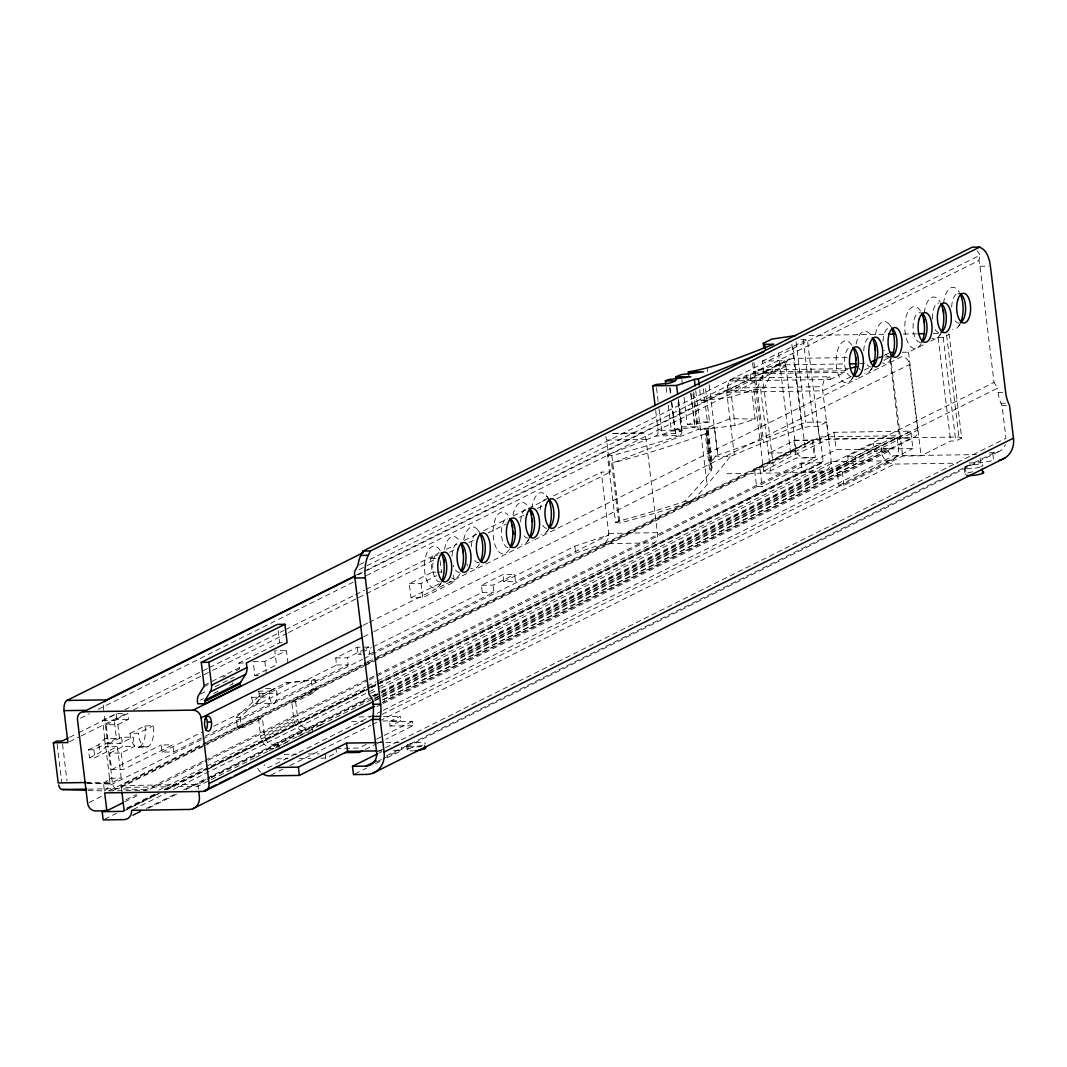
<?xml version="1.0" encoding="UTF-8"?>
<svg xmlns="http://www.w3.org/2000/svg" width="1067" height="1067" viewBox="0 0 1067 1067"><rect width="100%" height="100%" fill="white"/><g stroke="black" fill="none" stroke-linecap="round" stroke-linejoin="round"><path stroke-width="0.75" stroke-dasharray="5 3.75" d="M711.982 467.773L710.595 464.238L711.262 462.011L715.45 456.142L717.878 455.116L714.49 427.107L707.568 430.041L711.982 467.773L710.982 471.267A14.031 7.016 -23.5 0 1 709.955 472.681A647.042 323.394 -23.5 0 1 684.561 501.463A538.155 104.526 -6.9 0 1 618.647 521.189L615.539 522.403L607.39 455.009L655.898 436.03L679.892 435.389A4.948 3.388 -86.8 0 0 680.986 434.336A4.761 3.241 -86.5 0 0 681.96 431.868M753.795 389.508L760.651 389.162L764.746 387.121L772.015 372.01A8.016 6.909 63.5 0 1 778.203 365.327L785.392 365.221L784.845 360.739L762.265 361.073L763.652 372.49L757.597 387.228L753.795 389.508L763.679 471.201L770.534 470.854L796.155 458.076L814.481 457.81L812.374 440.404L794.048 440.671L768.427 453.462M851.013 376.704L822.684 390.829L727.561 392.256L727.134 388.121L729.148 380.946L830.206 379.479L829.873 376.731L734.75 378.145L735.083 380.906L746.513 375.197L750.261 375.144L753.169 373.69L753.382 372.13L757.65 369.996L776.429 364.941L784.845 360.739M830.206 379.479L844.544 372.33L844.757 370.756L847.611 369.342M832.513 472.134L822.257 386.707L824.271 379.519L829.873 376.731M311.097 732.135L307.043 732.202A13.204 11.377 63.5 0 1 293.838 719.518L291.691 701.833L309.657 692.883L312.324 689.109L311.217 679.932L285.783 682.88L259.374 696.044L236.167 717.357L237.274 726.547L240.502 727.374L244.45 727.307L262.415 718.358L264.549 736.03A8.723 7.509 63.5 0 0 273.285 744.419L278.687 744.339L279.221 748.701M291.691 701.833L295.652 701.779L313.605 692.816L316.272 689.055L315.165 679.866L311.217 679.932M439.617 585.116L441.538 582.449M527.525 541.262L529.459 538.595M546.824 531.633L548.758 528.979M851.319 379.772L853.253 377.104M870.619 370.142L872.553 367.475M939.24 335.918L941.174 333.251M958.539 326.289L960.473 323.621M276.633 746.607L278.687 744.339M87.494 783.378L109.634 783.872L121.225 778.083L117.397 746.513L94.883 757.743L89.481 757.823L88.508 749.834L98.831 744.686L104.779 738.697L116.436 738.524L114.222 720.278L127.867 713.476L128.573 719.318L117.85 724.666L106.193 724.84L108.487 743.766L120.144 743.592L133.202 737.084L134.349 746.487L121.278 752.995L109.621 753.169L111.622 769.667L123.279 769.494L172.787 744.793L173.654 751.928L161.997 752.115L161.13 744.966L172.787 744.793M89.481 757.823L99.805 752.675L105.753 746.687L117.397 746.513M103.912 783.952L109.568 778.256L121.225 778.083M201.196 739.791L110.208 785.179L104.539 790.967L147.273 790.327M236.167 717.357L240.115 717.304L263.322 695.991L289.731 682.813L315.165 679.866M605.336 542.823L607.87 539.422L608.804 534.9A8.483 3.988 89.1 0 0 608.697 533.42L601.268 472.121L610.431 471.974L606.563 440.057A8.483 3.988 89.1 0 0 605.696 436.523M763.679 471.201L791.047 456.596L828.886 438.91L958.94 436.977L961.674 438.017L949.137 334.398L946.402 333.357M707.568 430.041L707.394 430.134A9.256 1.801 -6.9 0 0 707.048 431.521L711.222 465.972M762.265 361.073L807.399 339.573L819.936 443.192M359.392 564.776L363.874 562.549M369.836 559.575L979.973 255.253A23.581 11.07 89.1 0 0 977.239 250.865M729.148 380.946L734.75 378.145M359.032 569.685L978.892 260.521A29.196 9.23 -60.9 0 0 979.973 255.253M356.445 575.033L789.953 358.819M358.059 574.886L365.514 571.165M367.008 570.418L792.101 358.405L850.159 357.538M727.561 392.256L747.5 382.306L751.235 382.253L785.392 365.221M80.465 718.198L89.401 713.73M98.337 709.275L353.044 582.235M366.461 575.553L785.966 366.314A8.016 6.909 63.5 0 1 792.101 358.405M104.779 738.697L102.579 720.452L116.21 713.663L122.865 713.556M69.608 737.284L77.064 733.576M78.545 732.829L117.263 713.516M124.719 709.808L208.118 668.209M209.599 667.462L284.062 630.33M285.556 629.583L354.057 595.413M355.551 594.679L364.487 590.211M365.968 589.477L438.95 553.079M446.393 549.358L456.809 544.17M464.265 540.449L477.669 533.767M483.618 530.792L507.452 518.909M513.4 515.935L526.805 509.252M528.298 508.506L546.171 499.596M553.613 495.888L601.268 472.121M453.555 575.273L454.342 581.848L422.679 597.64L411.022 597.813L409.301 583.676L432.228 572.245L430.561 558.468L437.857 554.827M69.408 741.818L79.838 736.617M81.332 735.87L126.039 713.57M133.495 709.862L210.999 671.196M212.493 670.463L287.01 633.291M288.503 632.544L357.058 598.347M358.552 597.613L436.056 558.948M449.46 552.266L455.422 549.292M468.84 542.596L474.802 539.622M488.219 532.94L506.105 524.017M519.509 517.322L523.99 515.094M537.395 508.399L544.85 504.691M556.774 498.742L610.431 471.974M106.193 724.84L116.917 719.505L128.573 719.318M236.194 670.623L239.141 669.156A2.361 2.027 63.5 0 0 239.435 667.689L238.875 663.1L279.621 642.787L282.622 642.734M204.05 685.347L239.435 667.689M203.757 686.801L209.652 683.867M222.923 677.252L225.871 675.771M258.214 675.638L254.893 675.691L253.172 661.54L264.829 661.367L286.449 650.59L287.97 663.154M409.301 583.676L420.958 583.502L436.723 575.633M200.303 694.07L207.665 690.402M215.041 686.721L234.206 677.158M878.221 358.379L882.676 356.165M884.17 355.418L890.118 352.457M88.508 749.834L93.923 749.754L116.436 738.524M108.487 743.766L121.545 737.257L133.202 737.084M130.027 733.376L145.005 725.907L153.328 725.773A16.498 7.749 89.1 0 1 147.913 746.687L139.59 746.807A16.498 7.749 89.1 0 1 130.027 733.376L138.35 733.242L153.328 725.773M200.409 700.072L203.357 698.605M213.68 693.457L219.575 690.509M229.898 685.361L232.846 683.894A10.843 9.336 63.5 0 1 232.766 682.44M864.443 370.009L870.405 367.021M883.836 360.326L889.798 357.352L899.694 439.097M254.893 675.691L276.5 664.901L274.793 650.763L286.449 650.59M411.022 597.813L441.245 582.742M902.389 352.27L908.524 352.177L924.809 344.054M930.717 341.107L938.12 337.412L943.241 337.345L949.137 334.398M363.127 625.329L367.608 623.088M369.102 622.354L445.166 584.409M446.66 583.662L533.167 540.516M534.66 539.769L856.828 379.078M858.321 378.345L901.575 356.765A8.016 6.909 63.5 0 1 909.604 364.461L917.553 430.161A8.016 6.909 63.5 0 1 911.418 438.07L383.413 701.419M109.621 753.169L122.692 746.66L134.349 746.487M363.5 636.839L372.436 632.384M373.93 631.637L909.604 364.461M111.622 769.667L161.13 744.966M213.773 726.28L336.572 665.034L335.718 657.966L357.258 647.216L368.915 647.042L369.769 654.111L363.113 654.218M372.903 646.922L482.271 592.372L481.417 585.29L502.97 574.539L514.627 574.366L515.481 581.448L503.824 581.622L502.97 574.539M269.871 691.056L275.339 688.322A8.256 3.881 89.1 0 1 276.593 699.632A8.256 3.881 89.1 0 1 271.338 702.246A8.256 3.881 89.1 0 1 269.871 691.056L258.481 691.216M335.718 657.966L347.375 657.792L364.607 649.189M366.048 648.483L368.915 647.042M481.417 585.29L493.074 585.116L514.627 574.366M161.997 752.115L201.943 732.189M357.258 647.216L358.125 654.298L361.073 652.817M362.553 652.084L371.423 647.656M503.824 581.622L574.806 546.211L608.804 534.9L515.481 581.448M828.886 438.91L826.832 421.972L818.256 426.253L813.721 426.32A9.43 1.827 -6.9 0 0 801.984 428.2L763.625 442.605L730.241 456.503L715.45 456.142M173.654 751.928L348.229 664.861L347.375 657.792M369.769 654.111L493.928 592.198L493.074 585.116M202.69 739.044L362.313 659.433M363.807 658.686L575.633 553.039L603.829 543.637L654.538 542.89A8.483 3.988 89.1 0 0 657.392 532.7L646.109 439.471A8.483 3.988 89.1 0 0 641.254 433.135L609.951 433.602M109.167 790.674L205.984 742.379M207.478 741.645L365.367 662.887M366.848 662.14L375.797 657.685M377.278 656.939L813.174 439.537L911.418 438.07M754.476 469.28L760.011 469.2L833.994 432.295L910.791 431.148L912.899 448.553L836.088 449.7L762.118 486.605L756.583 486.685L754.476 469.28L812.374 440.404M121.705 790.447L121.118 785.565L362.58 665.128M364.074 664.381L373.01 659.926M374.504 659.179L820.163 436.896L896.96 435.749L898.414 447.767A13.204 11.377 63.5 0 1 888.318 460.797L830.659 461.651L377.545 687.655M89.094 802.517L102.512 795.822M112.955 790.607L205.424 744.486M206.918 743.739L366.514 664.141M368.008 663.394L796.075 449.887A8.016 6.909 63.5 0 0 804.105 457.596L815.335 457.423L813.174 439.537M240.502 727.374L258.454 718.411L262.415 718.358M202.837 746.633L120.958 787.473L197.755 786.326L209.665 780.39M204.33 745.886L363.634 666.435M365.127 665.688L750.741 473.361L827.539 472.214M126.026 799.783L136.456 794.582M143.912 790.86L203.53 761.118M205.024 760.384L374.93 675.624M376.424 674.891L801.224 463.011L822.03 462.705A1.414 1.214 63.5 0 0 823.11 461.304L820.163 436.896M124.759 801.864L138.177 795.168M150.114 789.22L206.798 760.944M208.278 760.197L367.875 680.599M369.369 679.852L815.335 457.423M258.454 718.411L260.601 736.097L293.838 719.518M264.549 736.03L297.786 719.451A8.723 7.509 63.5 0 0 306.522 727.841L311.924 727.761L324.328 723.719M158.77 790.154L204.931 767.133M206.411 766.399L365.714 686.935M367.195 686.201L376.131 681.746M377.625 680.999L654.538 542.89M104.659 819.203L116.583 813.254M127.026 808.052L155.342 793.928M164.291 789.46L375.931 683.894M377.425 683.147L802.224 471.281L823.03 470.974A9.896 8.523 63.5 0 0 830.659 461.651M127.053 808.479L156.862 793.608M164.318 789.9L370.009 687.308M371.489 686.561L378.945 682.84M380.439 682.106L823.11 461.304M122.985 811.36L158.756 793.528M166.212 789.807L204.971 770.481M206.451 769.734L376.371 684.987M377.865 684.24L822.03 462.705M126.346 809.8L159.303 793.368M166.585 789.727L208.492 768.827M209.812 768.173L369.475 688.548M370.796 687.882L822.577 462.545M133.095 809.573L165.892 793.221M173.347 789.5L376.051 688.402M370.462 693.417L379.412 688.949M380.906 688.202L994.031 382.399L979.973 266.257A23.581 11.07 89.1 0 0 978.892 260.521M374.917 700.032L848.638 463.758L847.731 456.276L873.473 443.432L880.955 443.325L881.956 451.528L874.46 451.634L873.473 443.432M273.285 744.419L306.522 727.841M146.352 808.479L176.162 793.608M183.604 789.9L380.359 691.763M381.839 691.016L823.03 470.974M148.593 808.172L178.402 793.301M185.858 789.593L209.706 777.696M211.199 776.949L367.702 698.898M373.663 695.924L826.765 469.92M847.731 456.276L855.227 456.156L880.955 443.325M121.118 785.565L197.915 784.418L209.839 778.47M211.333 777.723L372.303 697.431M373.797 696.698L379.759 693.723M381.252 692.976L896.96 435.749M211.159 779.644L254.333 758.103M255.827 757.37L267.737 751.421M269.217 750.688L318.353 726.174M319.847 725.44L373.437 698.698M374.93 697.965L895.52 438.31M275.259 748.06L289.704 740.845M298.373 736.523L305.602 732.922M961.674 438.017L955.779 440.964L950.657 441.044L921.074 455.796L902.655 456.076L843.904 485.378L838.915 485.458L836.808 468.053L910.791 431.148M374.077 699.152L380.039 696.177M381.533 695.444L997.645 388.135L994.031 382.399M374.424 701.046L380.385 698.071M381.879 697.338L917.553 430.161M382.413 699.925L856.134 463.638L855.227 456.156M382.986 699.925L881.249 451.408A13.204 11.377 63.5 0 0 894.466 464.092L957.472 463.158M881.956 451.528L888.384 448.313L888.744 451.301A4.721 4.068 63.5 0 0 893.466 455.822L976.372 454.595M382.053 702.753L914.526 437.177M377.064 706.514L381.533 704.273M383.026 703.54L888.744 451.301M381.773 711.035L268.404 767.586A4.721 4.068 63.5 0 1 264.056 764.479M383.266 710.302L893.466 455.822M838.915 485.458L912.899 448.553M382.093 714.356L893.439 459.317M270.871 775.122L282.582 769.28M289.917 765.626L370.756 725.307M372.223 724.573L378.105 721.639M379.585 720.905L894.466 464.092M389.548 721.665L400.272 716.317L400.805 720.678L390.082 726.027L389.548 721.665L412.449 721.332L412.969 725.693L386.174 739.058M320.834 758.197L325.755 758.117L336.478 752.769L335.945 748.407M366.288 744.353L358.845 748.06L337.585 748.38M376.704 739.151L382.666 736.177M384.16 735.443L412.449 721.332M365.327 749.461L375.744 744.259M377.238 743.512L384.68 739.804M378.118 751.435L384.093 748.46M385.574 747.714L1005.981 438.27L1002.02 405.527L1000.993 403.259A23.581 11.07 89.1 0 1 998.178 392.496L997.645 388.135M378.798 753.209L381.733 751.755M386.694 755.729L995.164 452.235A14.151 12.19 63.5 0 0 1005.381 444.552M377.038 761.691L381.733 759.344M383.226 758.597L1000.646 450.647M354.951 773.868L366.648 768.04M375.424 763.665L381.266 760.744M387.121 757.823L401.739 750.541L401.339 747.233M699.725 389.815L701.059 400.779L726.467 390.135L751.715 390.415L755.169 419.011L735.056 425.52L700.486 429.868A546.998 106.247 -6.9 0 0 729.921 418.717L755.169 419.011M709.182 384.76L717.704 455.142L761.891 439.737L805.852 422.279L826.832 421.972M659.033 408.728L662.167 434.589L671.41 430.961L681.52 430.961L677.812 400.258M671.423 402.179L674.757 429.654L681.813 426.893L696.978 426.893L692.87 392.963M684.014 397.257L687.348 424.733L694.404 421.972L709.568 421.972L705.26 386.414M662.167 434.589L675.611 433.282L681.52 430.961M674.757 429.654L696.978 426.893M687.348 424.733L709.568 421.972M618.647 521.189L611.644 463.331L698.231 429.441L714.49 427.107M701.059 400.779L731.589 396.924L751.715 390.415M989.376 452.835L995.164 452.235M969.089 462.985L980.693 462.811L993.604 460.544L992.603 452.275M979.973 266.257L988.896 266.123M957.979 293.438L962.967 293.358M808.959 335.398L886.784 334.238M903.349 333.998L916.593 333.798M933.158 333.544L941.441 333.424M800.877 339.746A9.43 1.827 -6.9 0 1 803.238 339.639L807.399 339.573M878.354 357.112L883.329 357.032M884.983 357.018L889.971 356.938M776.429 364.941L846.211 363.9M859.509 363.7L864.497 363.62M757.65 369.996L849.039 368.635M753.382 372.13L844.757 370.756M763.652 372.49L771.974 372.37M753.169 373.69L844.544 372.33M757.597 387.228L764.746 387.121M727.134 388.121L822.257 386.707M998.178 392.496L1002.673 392.429M1000.993 403.259L1005.487 403.193M1002.02 405.527L1006.514 405.46M817.829 425.8L820.31 443.192M655.885 436.016A4.735 2.801 -88.6 0 0 658.099 430.348L682 430.001A4.601 3.121 -86.4 0 1 681.96 431.868M613.858 433.349L641.867 432.935M606.563 440.057L646.109 439.471M793.995 440.231L812.32 439.964M888.384 448.313L880.889 448.42L881.249 451.408M768.373 453.022L786.686 452.741M848.638 463.758L856.134 463.638M836.808 468.053L841.796 467.973L843.904 485.378M726.88 473.708L745.206 473.441M608.697 533.42L657.392 532.7M430.561 558.468L435.549 558.388M432.228 572.245L435.563 572.192M437.217 572.165L442.218 572.085M449.354 581.915L454.342 581.848M482.271 592.372L493.928 592.198M358.125 654.298L361.446 654.244M238.875 663.1L243.369 663.034M336.572 665.034L348.229 664.861M285.783 682.88L289.731 682.813M265.576 688.468L275.339 688.322M312.324 689.109L316.272 689.055M259.121 693.59L277.02 693.323M309.657 692.883L313.605 692.816M259.374 696.044L263.322 695.991M251.612 697.338L269.511 697.071M255.747 703.7L273.645 703.433M102.579 720.452L114.222 720.278M359.126 716.931L370.516 716.771M383.533 716.571L400.272 716.317M351.577 721.425L363.06 721.252M382.76 720.959L400.805 720.678M237.274 726.547L244.45 727.307M390.082 726.027L412.969 725.693M377.771 742.619L384.333 742.512M385.974 742.499L399.098 742.299M138.337 747.207L146.672 747.073M378.772 750.875L382.053 750.835M393.536 750.661L401.739 750.541M284.075 754.369L297.093 754.169M308.483 754.009L319.286 753.849M276.526 758.85L288.01 758.677M299.494 758.504L310.99 758.344M86.094 782.524L112.328 782.124L104.006 713.33M88.348 789.113L116.223 788.686L147.313 789.767M684.561 501.463L691.749 501.637A657.299 328.516 -23.5 0 0 707.114 484.591A658.512 329.116 -23.5 0 0 730.241 456.503M86.774 783.085L109.634 783.872M88.148 790.394L104.433 790.954L103.579 783.925M607.39 455.009L611.804 455.636A546.998 106.247 -6.9 0 0 679.266 435.683M615.539 522.403L619.967 523.017A546.998 106.247 -6.9 0 0 691.749 501.637M889.611 324.741L891.585 327.302M546.531 495.862L548.505 498.422M477.909 530.086L479.883 532.646M750.261 375.144L751.235 382.253M746.513 375.197L747.5 382.306M706.554 430.895L710.595 464.238M980.093 457.85L980.693 462.811M965.222 466.666L966.062 473.561A9.43 1.827 -6.9 0 1 972.957 471.774M964.181 467.626L965.021 474.522M946.602 334.998L958.94 436.977M943.241 337.345L955.779 440.964M938.12 337.412L950.657 441.044M908.524 352.177L921.074 455.796M890.318 354.097L902.655 456.076M833.994 432.295L836.088 449.7M803.238 339.639L813.721 426.32M796.115 341.84L805.852 422.279M792.848 346.828L805.385 450.461M791.861 344.628L801.984 428.2M801.224 463.011L802.224 471.281M785.966 366.314L796.075 449.887M794.048 440.671L796.155 458.076M778.51 352.977L791.047 456.596M762.358 375.131L773.282 465.465M760.651 389.162L770.534 470.854M753.929 362.473L763.625 442.605M752.582 362.873L761.891 439.737M760.011 469.2L762.118 486.605M731.589 396.924L735.056 425.52M726.467 390.135L734.296 454.875M707.208 368.462L707.608 371.729M703.406 388.828L707.514 422.772M708.275 429.734L712.036 460.864M706.394 433.389L710.982 471.267M707.048 431.521A11.67 2.267 -6.9 0 1 705.26 433.869L709.955 472.681M695.751 390.762L707.114 484.591M693.697 391.962L698.231 429.441M690.883 392.869L694.404 421.972M690.816 393.763L694.924 427.694M681.866 379.479L682.453 384.32M678.492 399.418L681.813 426.893M678.385 400.312L682 430.001M670.143 388.028L670.916 394.497M671.903 402.579L675.611 433.282M669.663 387.641L670.449 394.096M666.128 387.334L667.115 395.404M668.289 405.1L671.41 430.961M656.485 387.721L658.246 402.259M655.685 410.568L658.086 430.348M611.804 455.636L619.967 523.017M574.806 546.211L575.633 553.039M440.097 560.668L441.498 572.165M420.958 583.502L422.679 597.64M407.701 744.739L408.208 748.874A9.43 1.827 -6.9 0 0 413.596 750.848M406.66 745.7L407.167 749.834M325.222 753.755L325.755 758.117M311.924 727.761L312.458 732.122M295.652 701.779L297.786 719.451M278.14 630.53L279.621 642.787M264.829 661.367L266.35 673.944M240.115 717.304L241.222 726.48M197.915 784.418L198.462 788.913M121.545 737.257L122.692 746.66M117.85 724.666L120.144 743.592M121.278 752.995L123.279 769.494M116.21 713.663L116.917 719.505M105.753 746.687L109.568 778.256M104.593 738.791L105.553 746.78M109.381 778.35L110.208 785.179M98.831 744.686L99.805 752.675M93.923 749.754L94.883 757.743M62.553 744.192L66.981 780.817M57.138 744.273L61.766 782.484M145.005 725.907A16.498 7.749 89.1 0 1 139.59 746.807M147.913 746.687A16.498 7.749 89.1 0 1 138.35 733.242M103.606 710.062A8.483 3.988 89.1 0 1 104.032 703.646M116.223 788.686A8.483 3.988 89.1 0 1 112.729 784.232M507.919 547.638A14.858 6.976 89.1 0 1 501.37 532.74A14.858 6.976 89.1 0 1 507.665 518.029M852.56 377.851A20.98 9.856 89.1 0 1 838.995 376.144A20.98 9.856 89.1 0 1 838.755 347.255A20.98 9.856 89.1 0 1 852.28 345.935M851.013 376.518A14.858 6.976 89.1 0 1 844.45 361.62A14.858 6.976 89.1 0 1 850.759 346.908M509.466 548.971A20.98 9.856 89.1 0 1 496.275 548.051A20.98 9.856 89.1 0 1 495.008 520.042A20.98 9.856 89.1 0 1 507.932 515.108M478.99 562.629A14.858 6.976 89.1 0 1 473.881 559.041M471.361 546.557A14.858 6.976 89.1 0 1 477.656 533.007M479.443 563.95A20.98 9.856 89.1 0 1 470.787 568.271M467.906 565.71A20.98 9.856 89.1 0 1 466.639 563.763M463.732 539.742A20.98 9.856 89.1 0 1 479.176 532.033M459.69 572.259A14.858 6.976 89.1 0 1 453.142 565.123M452.061 556.174A14.858 6.976 89.1 0 1 458.357 542.623M460.144 573.566A20.98 9.856 89.1 0 1 451.488 577.887M444.432 549.358A20.98 9.856 89.1 0 1 459.877 541.663M440.391 581.888A14.858 6.976 89.1 0 1 432.775 568.137A14.858 6.976 89.1 0 1 439.057 552.253M440.844 583.196A20.98 9.856 89.1 0 1 427.28 581.488A20.98 9.856 89.1 0 1 427.04 552.599A20.98 9.856 89.1 0 1 440.578 551.292M531.899 508.639A20.98 9.856 89.1 0 1 539.048 493.234A20.98 9.856 89.1 0 1 548.905 500.156M548.065 529.725A20.98 9.856 89.1 0 1 540.929 534.58M546.517 528.392A14.858 6.976 89.1 0 1 541.716 523.163M540.129 510.026A14.858 6.976 89.1 0 1 545.184 499.129M546.264 498.782A14.858 6.976 89.1 0 1 547.358 498.796M528.312 538.035A14.858 6.976 89.1 0 1 523.203 534.447M520.669 521.95A14.858 6.976 89.1 0 1 526.965 508.399M513.054 515.134A20.98 9.856 89.1 0 1 527.231 505.478M528.765 539.342A20.98 9.856 89.1 0 1 521.63 544.21M422.625 745.166A9.43 1.827 -6.9 0 1 407.461 746.353A9.43 1.827 -6.9 0 1 415.583 742.832A9.43 1.827 -6.9 0 1 424.919 744.166M860.322 369.996A20.98 9.856 89.1 0 1 859.055 368.035M856.147 344.014A20.98 9.856 89.1 0 1 871.579 336.318M871.859 368.222A20.98 9.856 89.1 0 1 864.723 373.09M921.168 343.627A20.98 9.856 89.1 0 1 907.617 341.92A20.98 9.856 89.1 0 1 907.363 313.031A20.98 9.856 89.1 0 1 920.901 311.711M943.615 303.295A20.98 9.856 89.1 0 1 959.5 292.465M959.767 324.381A20.98 9.856 89.1 0 1 952.644 329.236M940.467 333.998A20.98 9.856 89.1 0 1 931.811 338.319M924.315 312.911A20.98 9.856 89.1 0 1 940.2 302.094M891.158 358.605A20.98 9.856 89.1 0 1 882.489 362.927M875.447 334.384A20.98 9.856 89.1 0 1 890.878 326.689M980.146 467.093A9.43 1.827 -6.9 0 1 964.635 468.146A9.43 1.827 -6.9 0 1 975.051 464.545A9.43 1.827 -6.9 0 1 981.106 466.759M965.128 474.788A9.43 1.827 -6.9 0 1 965.488 473.895M273.806 748.781A13.204 11.377 63.5 0 1 260.601 736.097M258.667 691.283A8.256 3.881 89.1 0 1 256.627 703.34A8.256 3.881 89.1 0 1 251.519 696.111M959.313 323.061A14.858 6.976 89.1 0 1 954.205 319.473M951.684 306.976A14.858 6.976 89.1 0 1 959.073 293.452M938.92 332.677A14.858 6.976 89.1 0 1 934.118 327.436M932.398 318.94A14.858 6.976 89.1 0 1 938.68 303.055M920.728 342.307A14.858 6.976 89.1 0 1 913.072 327.396A14.858 6.976 89.1 0 1 920.474 312.698M889.611 357.272A14.858 6.976 89.1 0 1 884.143 350.149M883.063 341.2A14.858 6.976 89.1 0 1 889.358 327.662M871.406 366.915A14.858 6.976 89.1 0 1 865.51 361.66M863.763 350.83A14.858 6.976 89.1 0 1 871.152 337.292M408.208 748.874A9.43 1.827 -6.9 0 1 422.065 746.62M260.708 772.215A13.204 11.377 63.5 0 1 257.24 767.133M705.26 433.869A538.155 104.526 -6.9 0 1 611.644 463.331"/><path stroke-width="1.5" d="M1013.477 438.164L384.12 752.062A22.634 19.499 63.5 0 1 366.808 774.402L353.484 774.602L352.483 766.333L365.808 766.133A14.151 12.19 63.5 0 0 376.624 752.168L372.663 719.438L373.063 716.464A23.581 11.07 89.1 0 0 373.103 704.26L372.583 699.899L368.969 694.164L354.911 578.021A23.581 11.07 89.1 0 1 354.551 571.912A29.196 9.23 -60.9 0 1 357.912 565.523A23.581 11.07 89.1 0 1 360.779 555.427L362.9 551.106L972.264 247.171L979.759 247.064L982.614 248.891A23.581 11.07 89.1 0 1 990.389 266.11L1005.661 392.376A23.581 11.07 89.1 0 0 1008.488 403.153L1009.515 405.42L1013.477 438.164A22.634 19.499 63.5 0 1 999.259 460.184M384.12 752.062L380.159 719.331L380.559 716.344A23.581 11.07 89.1 0 0 380.599 704.153L365.314 577.874A23.581 11.07 89.1 0 1 368.275 555.307L370.382 550.985L979.759 247.064M205.237 703.727L204.957 701.432A2.361 2.027 63.5 0 1 205.251 699.965L210.186 691.963A10.843 9.336 63.5 0 0 211.546 685.227L208.772 662.274L284.889 624.302L287.116 642.667L246.37 662.994L246.93 667.582A10.843 9.336 63.5 0 1 245.57 674.317L240.635 682.32A2.361 2.027 63.5 0 0 240.342 683.787L240.622 686.081L205.237 703.727L197.742 703.833L197.462 701.539A10.843 9.336 63.5 0 1 198.822 694.804L203.757 686.801A2.361 2.027 63.5 0 0 204.05 685.347L201.276 662.38L277.393 624.408L284.889 624.302M763.799 347.935L763.252 343.347L771.828 339.066L795.715 335.598M86.094 782.524L58.205 782.938L53.35 742.779L67.915 742.565L64.06 710.649A8.483 3.988 89.1 0 1 66.914 700.459L363.367 552.599M105.873 700.272A8.483 3.988 89.1 0 1 106.46 699.872L355.244 575.793M123.265 802.611L106.86 810.787L95.617 810.96A8.016 6.909 63.5 0 1 87.601 803.251L77.478 719.678A8.016 6.909 63.5 0 1 83.613 711.769L355.071 576.367M53.35 742.779L56.751 741.085L62.166 741.005L68.128 738.031M211.546 685.227L246.93 667.582M870.792 362.086L875.247 359.872M210.186 691.963L245.57 674.317M205.251 699.965L240.635 682.32M204.957 701.432L240.342 683.787M83.613 711.769L193.1 710.129L361.646 626.062M193.1 710.129A8.016 6.909 63.5 0 1 201.116 717.838L362.006 637.586M198.835 791.914L199.369 796.422A13.204 11.377 63.5 0 1 189.272 809.453L131.614 810.32A9.896 8.523 63.5 0 1 123.985 819.629L103.179 819.936L102.179 811.68L105.153 810.186M132.935 815.175L140.391 811.453M106.86 810.787L104.699 792.901L202.93 791.434A8.016 6.909 63.5 0 0 209.065 783.525L372.943 701.793M204.424 790.687L216.361 784.738M219.349 783.258L231.272 777.296M234.26 775.816L246.197 769.867M249.171 768.373L372.97 706.634M205.077 791.02L374.584 706.474M192.794 808.773L373.25 718.771M275.059 767.493L298.373 767.146L346.615 743.085L376.131 742.645M262.255 773.508A13.204 11.377 63.5 0 0 269.404 775.856L299.374 775.416L347.615 751.341L377.131 750.901M362.34 750.941L359.366 752.422L344.654 752.648M352.483 766.333L377.345 753.942M365.808 766.133L376.251 760.931M372.85 773.228L1004.941 457.97M655.085 405.62L652.671 385.827L676.571 385.467A546.998 106.247 -6.9 0 0 694.377 379.345L698.405 378.852L763.879 351.897M652.671 385.827L656.098 384.48L669.556 383.173L675.464 380.866L665.355 380.866L665.741 384.093M665.355 380.866L668.689 379.559L690.909 376.798L675.744 376.798L676.145 380.025M675.744 376.798L681.279 374.624L703.5 371.863L688.348 371.863L688.735 375.104M688.348 371.863C717.838 367.115 745.78 355.031 773.642 344.228L764.599 344.361L763.252 343.347M850.599 368.208L856.854 366.528M888.451 334.211L895.066 334.118M918.247 333.771L924.876 333.678M890.118 352.457L893.186 352.403M849.532 363.847L856.187 363.74M362.9 551.106L370.382 550.985M360.779 555.427L368.275 555.307M354.911 578.021L365.314 577.874M201.276 662.38L208.772 662.274M66.914 700.459L106.46 699.872M373.103 704.26L380.599 704.153M64.06 710.649L85.48 710.329M373.063 716.464L380.559 716.344M207.345 721.972L211.506 721.906M372.663 719.438L380.159 719.331M58.605 785.032A8.483 3.988 89.1 0 0 62.099 789.5L86.707 789.127M102.179 811.68L122.985 811.36A1.414 1.214 63.5 0 0 124.065 809.973L121.905 792.074M62.099 789.5L86.52 790.34M982.2 469.173L982.707 473.308M764.599 344.361L765.146 348.962M698.405 378.852L699.165 385.107M694.377 379.345L695.164 385.867M676.571 385.467L677.665 394.377M424.519 745.873L424.853 748.621M346.615 743.085L347.615 751.341M298.373 767.146L299.374 775.416M201.116 717.838L209.065 783.525M104.819 701.646A8.483 3.988 89.1 0 1 105.326 700.872M852.933 347.308A14.858 6.976 89.1 0 1 858.402 361.82A14.858 6.976 89.1 0 1 853.187 376.184M509.853 518.429A14.858 6.976 89.1 0 1 515.321 532.94A14.858 6.976 89.1 0 1 510.093 547.304M463.371 552.653A20.98 9.856 89.1 0 1 463.105 549.398M480.283 534.38A20.98 9.856 89.1 0 1 480.523 561.629M444.072 562.282A20.98 9.856 89.1 0 1 443.805 559.028M460.984 544.01A20.98 9.856 89.1 0 1 461.224 571.258M549.492 499.916A14.858 6.976 89.1 0 1 553.906 514.854A14.858 6.976 89.1 0 1 548.691 528.058M532.486 521.576A20.98 9.856 89.1 0 1 531.98 518.429M531.713 515.174A20.98 9.856 89.1 0 1 531.686 511.88M548.905 500.156A20.98 9.856 89.1 0 1 549.132 527.405M513.921 534.14A20.98 9.856 89.1 0 1 513.187 531.193M512.693 528.058A20.98 9.856 89.1 0 1 512.413 524.804M529.605 509.786A20.98 9.856 89.1 0 1 529.832 537.034M529.152 508.799A14.858 6.976 89.1 0 1 534.62 523.323A14.858 6.976 89.1 0 1 529.392 537.688M853.4 348.282A20.98 9.856 89.1 0 1 853.627 375.544M872.232 337.679A14.858 6.976 89.1 0 1 877.701 352.203A14.858 6.976 89.1 0 1 872.486 366.568M922.021 314.058A20.98 9.856 89.1 0 1 922.248 341.32M924.395 322.714A20.98 9.856 89.1 0 1 924.129 319.46M941.321 304.442A20.98 9.856 89.1 0 1 941.547 331.69M875.58 350.443A20.98 9.856 89.1 0 1 874.807 344.054M891.999 329.036A20.98 9.856 89.1 0 1 892.225 356.285M856.281 360.072A20.98 9.856 89.1 0 1 855.774 356.938M872.699 338.666A20.98 9.856 89.1 0 1 872.926 365.914M943.695 313.084A20.98 9.856 89.1 0 1 943.428 309.83M960.62 294.812A20.98 9.856 89.1 0 1 960.847 322.061M983.307 471.827A9.43 1.827 -6.9 0 1 978.599 474.588A9.43 1.827 -6.9 0 1 966.782 475.402M960.153 293.825A14.858 6.976 89.1 0 1 965.622 308.35A14.858 6.976 89.1 0 1 960.393 322.714M940.854 303.455A14.858 6.976 89.1 0 1 946.322 317.979A14.858 6.976 89.1 0 1 941.094 332.344M921.555 313.084A14.858 6.976 89.1 0 1 927.023 327.596A14.858 6.976 89.1 0 1 921.795 341.96M891.532 328.049A14.858 6.976 89.1 0 1 897 342.574A14.858 6.976 89.1 0 1 891.785 356.938M425.453 747.153A9.43 1.827 -6.9 0 1 417.957 750.408M416.49 750.594A9.43 1.827 -6.9 0 1 415.023 750.741M441.698 553.626A20.98 9.856 89.1 0 1 441.925 580.888M510.306 519.402A20.98 9.856 89.1 0 1 510.546 546.664M460.531 543.023A14.858 6.976 89.1 0 1 465.972 556.374A14.858 6.976 89.1 0 1 461.811 571.205M441.231 552.653A14.858 6.976 89.1 0 1 446.673 566.003A14.858 6.976 89.1 0 1 442.512 580.835M479.83 533.393A14.858 6.976 89.1 0 1 485.272 546.757A14.858 6.976 89.1 0 1 481.11 561.575M205.211 716.731A7.549 3.548 89.1 0 1 207.438 723.133A7.549 3.548 89.1 0 1 205.811 730.135M507.519 524.27A14.858 6.976 89.1 0 0 512.92 547.571A14.858 6.976 89.1 0 0 519.576 526.471A14.858 6.976 89.1 0 0 507.519 524.27M477.496 539.248A14.858 6.976 89.1 0 0 482.898 562.536A14.858 6.976 89.1 0 0 489.566 541.436A14.858 6.976 89.1 0 0 477.496 539.248M458.196 548.878A14.858 6.976 89.1 0 0 463.598 572.165A14.858 6.976 89.1 0 0 470.267 551.065A14.858 6.976 89.1 0 0 458.196 548.878M438.897 558.494A14.858 6.976 89.1 0 0 444.299 581.795A14.858 6.976 89.1 0 0 450.968 560.695A14.858 6.976 89.1 0 0 438.897 558.494M546.117 505.024A14.858 6.976 89.1 0 0 551.519 528.312A14.858 6.976 89.1 0 0 558.174 507.212A14.858 6.976 89.1 0 0 546.117 505.024M526.818 514.654A14.858 6.976 89.1 0 0 532.22 537.941A14.858 6.976 89.1 0 0 538.875 516.841A14.858 6.976 89.1 0 0 526.818 514.654M957.819 299.68A14.858 6.976 89.1 0 0 963.221 322.968A14.858 6.976 89.1 0 0 969.89 301.868A14.858 6.976 89.1 0 0 957.819 299.68M938.52 309.297A14.858 6.976 89.1 0 0 943.922 332.597A14.858 6.976 89.1 0 0 950.59 311.497A14.858 6.976 89.1 0 0 938.52 309.297M919.221 318.926A14.858 6.976 89.1 0 0 924.622 342.227A14.858 6.976 89.1 0 0 931.291 321.127A14.858 6.976 89.1 0 0 919.221 318.926M889.198 333.904A14.858 6.976 89.1 0 0 894.599 357.192A14.858 6.976 89.1 0 0 901.268 336.092A14.858 6.976 89.1 0 0 889.198 333.904M869.898 343.521A14.858 6.976 89.1 0 0 875.3 366.821A14.858 6.976 89.1 0 0 881.969 345.721A14.858 6.976 89.1 0 0 869.898 343.521M850.612 353.15A14.858 6.976 89.1 0 0 856.001 376.451A14.858 6.976 89.1 0 0 862.669 355.351A14.858 6.976 89.1 0 0 850.612 353.15M205.117 719.305A7.549 3.548 89.1 0 0 207.852 731.135A7.549 3.548 89.1 0 0 211.239 720.412A7.549 3.548 89.1 0 0 205.117 719.305"/></g></svg>
